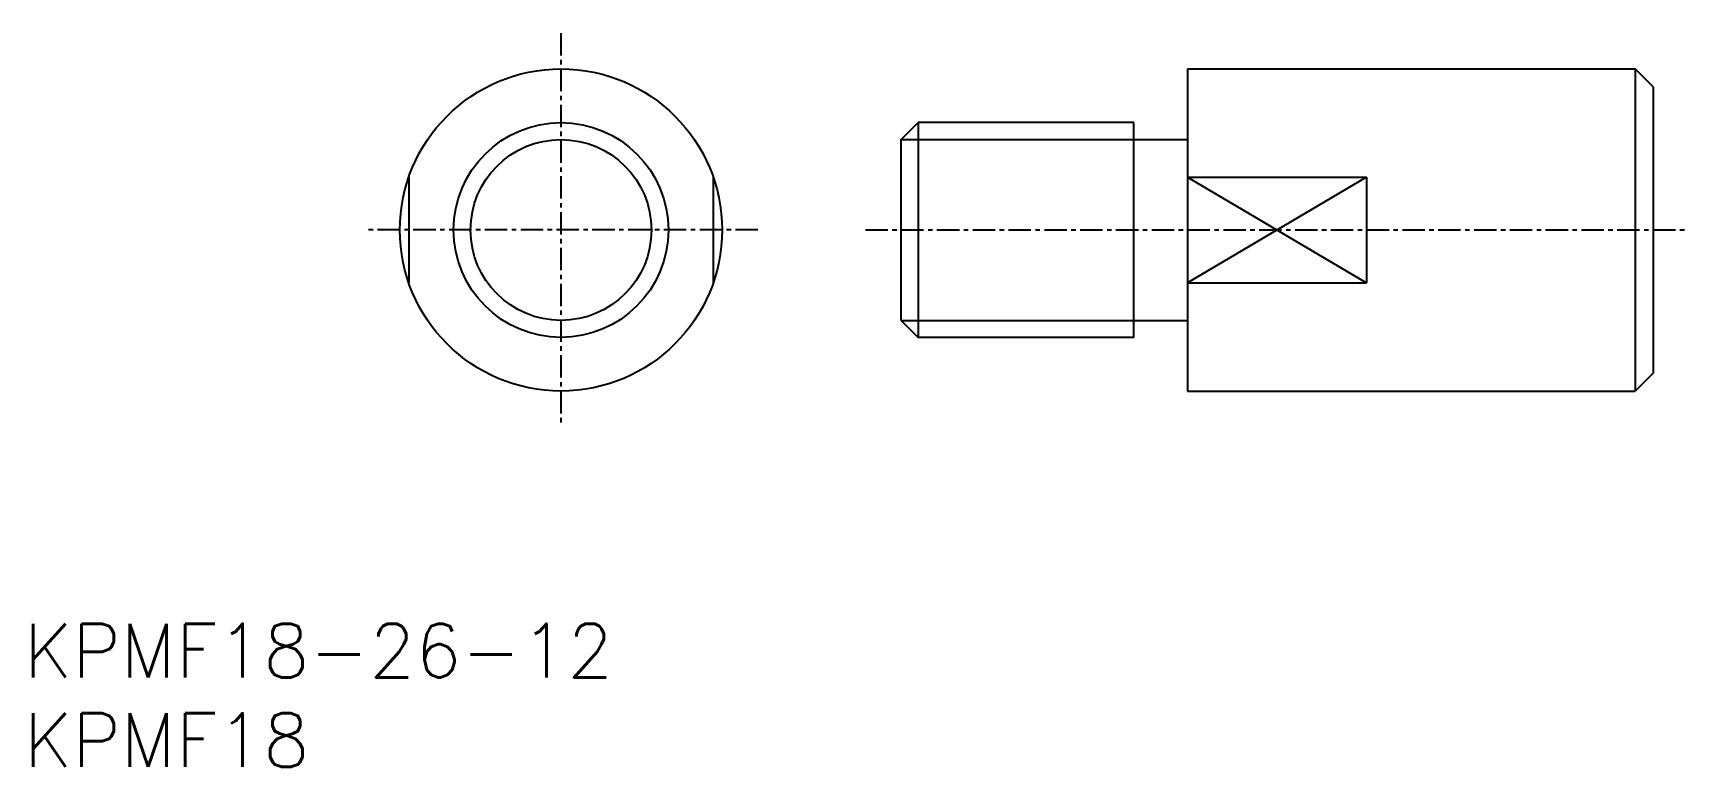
# Model space of a CAD drawing. Extents: x 0.5 to 93, y 0 to 41.
import ezdxf

# ---------------------------------------------------------------- set-up
doc = ezdxf.new("R2010")
doc.units = 0
doc.linetypes.add('CENTER', pattern=[2, 1.25, -0.25, 0.25, -0.25])
doc.layers.get('0').update_dxf_attribs({"linetype": 'CONTINUOUS'})
doc.layers.add('CENTER', color=1, linetype='CENTER')
doc.styles.get("Standard").update_dxf_attribs({"font": 'txt.shx'})

# ---------------------------------------------------------------- blocks, each defined once
blk = doc.blocks.new('*U7')
at = {"color": 7, "linetype": 'CONTINUOUS'}
blk.add_text('KPMF18', height=3, dxfattribs=at).set_placement((0, 0))
blk = doc.blocks.new('*U8')
at = {"color": 7, "linetype": 'CONTINUOUS'}
blk.add_text('KPMF18-26-12', height=3, dxfattribs=at).set_placement((0, 5))

msp = doc.modelspace()

# ---------------------------------------------------------------- linework, layer by layer
at = {"color": 7, "linetype": 'CONTINUOUS'}
for p, q in [((65, 39), (65, 21)), ((65, 39), (90, 39)), ((91, 38), (90, 39)), ((90, 39), (90, 21)), ((91, 38), (91, 22)), ((49, 35.053), (49.947, 36)), ((49.947, 36), (49.947, 24)), ((62, 36), (49.947, 36)), ((62, 24), (62, 36)), ((49, 24.947), (49, 35.053)), ((62, 35.053), (65, 35.053)), ((21.5, 32.958), (21.5, 27.042)), ((38.5, 32.958), (38.5, 27.042)), ((65, 32.958), (75, 32.958)), ((65, 32.958), (75, 27.042)), ((75, 32.958), (65, 27.042)), ((75, 32.958), (75, 27.042)), ((65, 27.042), (75, 27.042)), ((49, 24.947), (49.947, 24)), ((62, 24.947), (65, 24.947)), ((62, 24), (49.947, 24)), ((91, 22), (90, 21)), ((65, 21), (90, 21))]:
    msp.add_line(p, q, dxfattribs=at)
at = {"color": 3, "linetype": 'CONTINUOUS'}
for p, q in [((49, 35.053), (62, 35.053)), ((49, 24.947), (62, 24.947))]:
    msp.add_line(p, q, dxfattribs=at)
at = {"color": 7, "linetype": 'CONTINUOUS'}
for radius in [9, 5.053]:
    msp.add_circle((30, 30), radius, dxfattribs=at)
at = {"color": 3, "linetype": 'CONTINUOUS'}
msp.add_circle((30, 30), 6, dxfattribs=at)
at = {"layer": 'CENTER', "color": 1, "linetype": 'CENTER'}
for p, q in [((30, 41), (30, 19)), ((41, 30), (19, 30)), ((47, 30), (93, 30))]:
    msp.add_line(p, q, dxfattribs=at)

# ---------------------------------------------------------------- block references
at = {"color": 7, "linetype": 'CONTINUOUS'}
for name in ['*U8', '*U7']:
    msp.add_blockref(name, (0, 0), dxfattribs=at)

doc.saveas('drawing.dxf')
